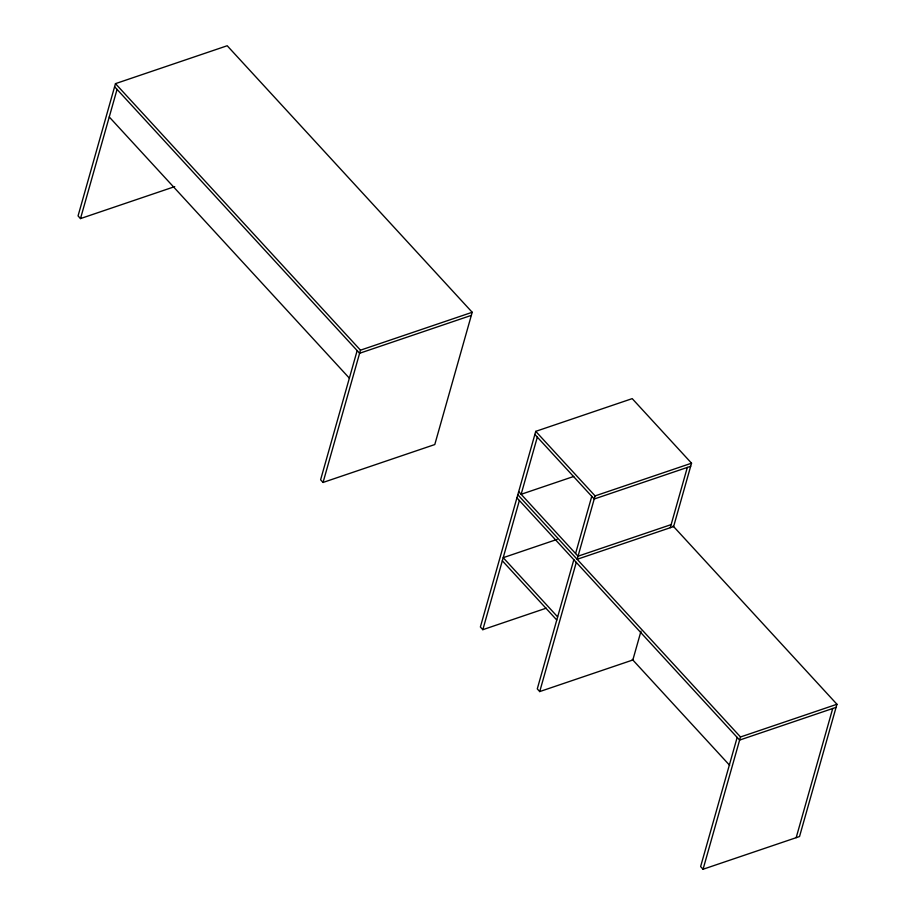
<?xml version="1.0" encoding="UTF-8"?>
<svg xmlns="http://www.w3.org/2000/svg" width="915" height="915" viewBox="0 0 915 915"><rect width="100%" height="100%" fill="white"/><g stroke="black" fill="none" stroke-linecap="round" stroke-linejoin="round"><path stroke-width="1.37" d="M357.159 350.605L320.605 479.78L323.052 482.445L434.785 444.553L472.209 312.278L227.206 45.75L115.473 83.642L78.049 215.917L80.497 218.582L174.719 186.626M80.497 218.582L117.051 89.407M323.052 482.445L360.487 350.171L472.209 312.278M691.546 463.196L595.093 495.907L577.159 559.294L673.612 526.582L691.546 463.196L632.208 398.631L535.744 431.354L480.375 627.015L482.834 629.68L546.244 608.166M482.834 629.68L519.377 500.494M537.322 437.118L521.138 494.294L573.762 476.452M573.831 559.728L537.277 688.904L539.724 691.568L632.837 659.99L641.003 631.133M575.581 553.529L591.765 496.342M539.724 691.568L576.278 562.393M670.26 527.715L687.325 467.428M737.17 737.41L700.615 866.585L703.063 869.25L799.527 836.539L836.951 704.264L673.074 525.988M703.063 869.25L740.498 736.975L836.951 704.264M796.176 837.671L832.719 708.496M471.339 315.378L359.606 353.27L114.604 86.742M690.676 466.295L594.212 499.007L534.863 434.453M557.178 539.37L503.204 557.681L557.647 616.904M671.141 524.615L578.028 556.194L518.691 491.63M836.081 707.364L739.617 740.075L516.929 497.829M535.744 431.354L595.093 495.907M517.81 494.729L740.498 736.975M115.473 83.642L360.487 350.171M632.288 659.395L729.655 765.317M109.251 116.971L349.358 378.158M502.324 560.781L556.766 620.004"/></g></svg>
